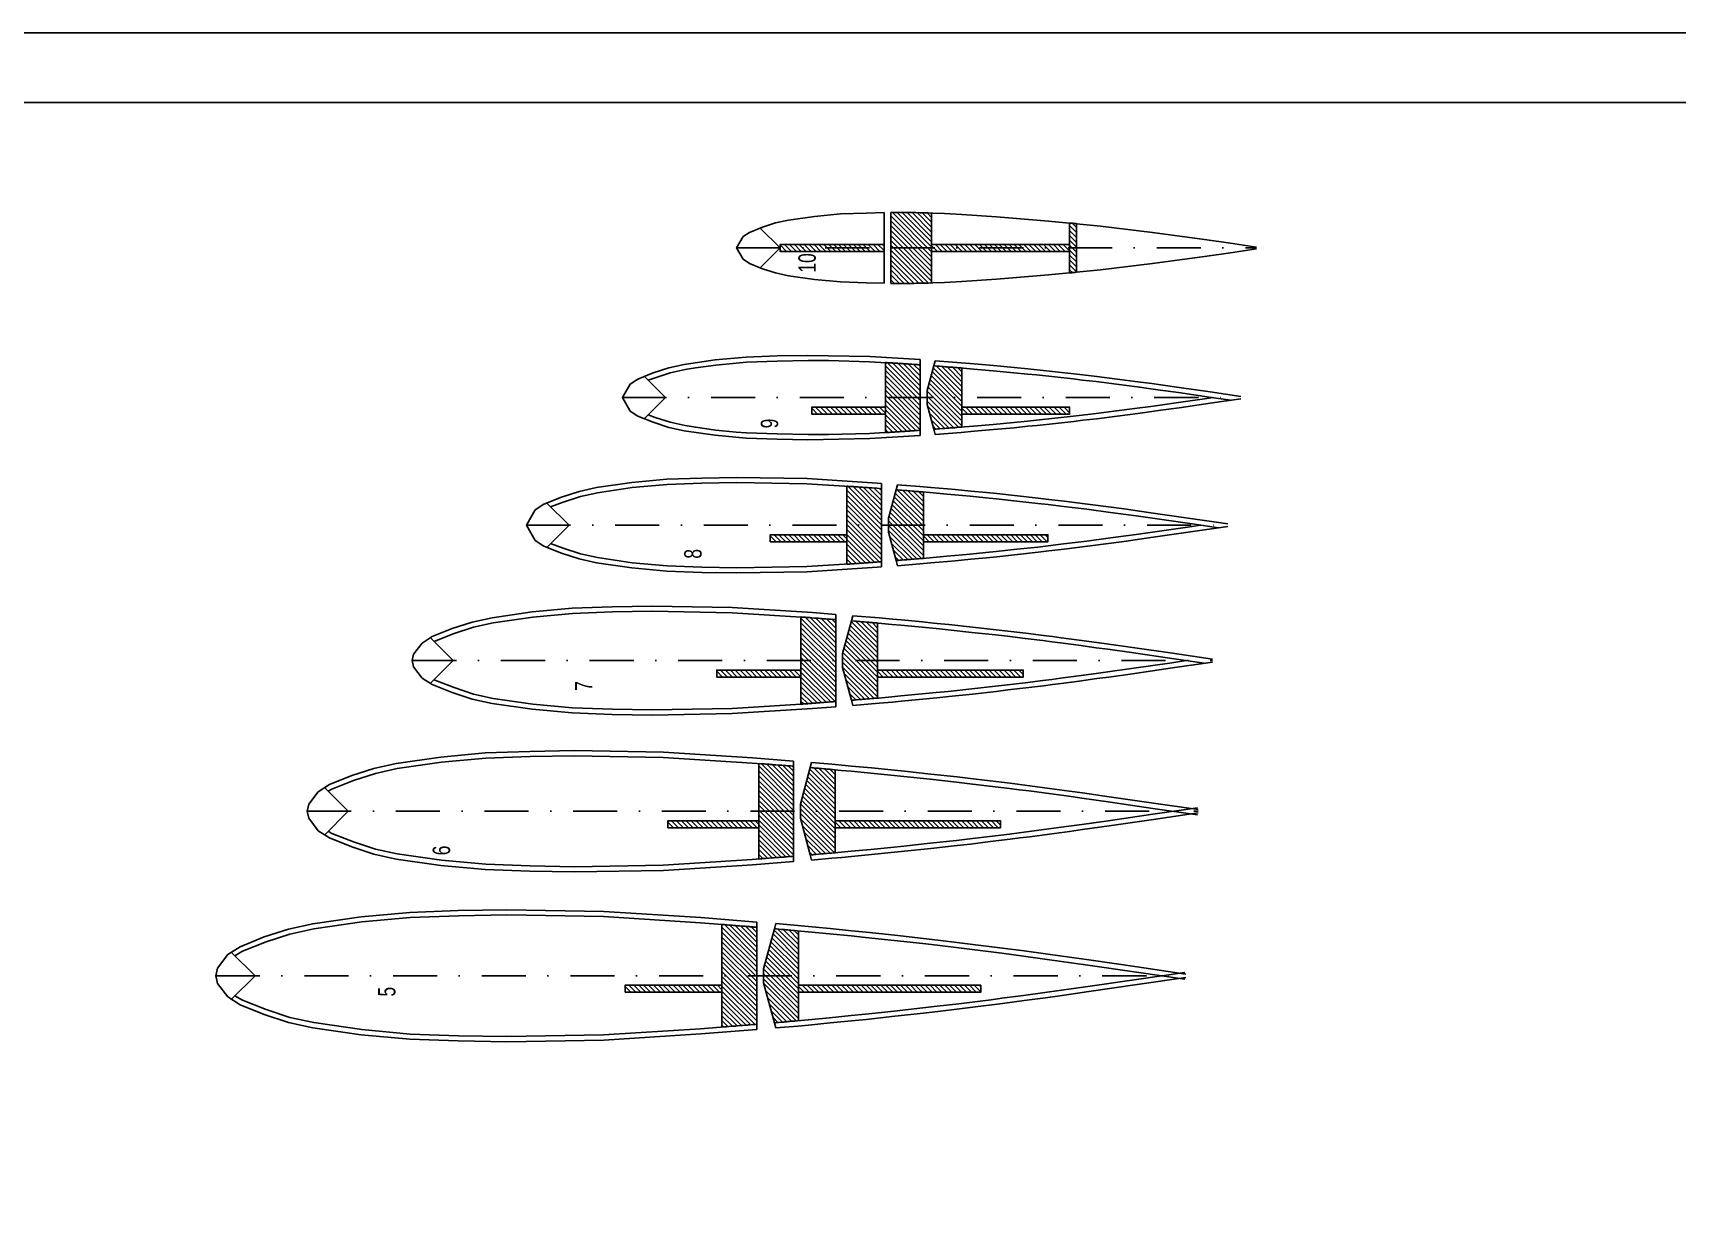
# Model space of a CAD drawing. Header units: millimetres. Extents: x 109 to 38194, y -453 to 956.
# Drawn here: x 578.3 to 1051.3, y 615.2 to 956.3 of the extents above; entities that cross this region are included whole.
import ezdxf

# ---------------------------------------------------------------- set-up
doc = ezdxf.new("R2010")
doc.units = ezdxf.units.MM
doc.linetypes.add('DASHDOT', pattern=[25.4, 12.7, -6.35, 0, -6.35])
for name, color, linetype in [('AXES$SECOND', 7, 'CONTINUOUS'), ('CARTOUCHE-1', 7, 'CONTINUOUS'), ('COTATION-2', 7, 'CONTINUOUS'), ('FORTS$SECOND', 7, 'CONTINUOUS'), ('HACHURAGE', 7, 'CONTINUOUS')]:
    doc.layers.add(name, color=color, linetype=linetype)
doc.styles.get("Standard").update_dxf_attribs({"font": 'txt', "width": 0.75})

msp = doc.modelspace()

# ---------------------------------------------------------------- linework, layer by layer
at = {"layer": 'AXES$SECOND', "color": 116, "linetype": 'DASHDOT'}
for p, q in [((780.77, 894.45), (823.18, 894.45)), ((825.1, 894.45), (930.32, 894.45)), ((747.92, 851.43), (925.85, 851.43)), ((720.32, 814.73), (922.1, 814.73)), ((687.46, 775.79), (917.63, 775.79)), ((657.24, 732.45), (913.52, 732.45)), ((630.95, 685.14), (909.94, 685.14))]:
    msp.add_line(p, q, dxfattribs=at)
at = {"layer": 'CARTOUCHE-1', "color": 250, "linetype": 'CONTINUOUS'}
for points in [[(135.89, 956.31), (1775.89, 956.31), (1775.89, 115.31), (135.89, 115.31)], [(135.89, 956.31), (1775.89, 956.31), (1775.89, 115.31), (135.89, 115.31)], [(155.89, 936.31), (1755.89, 936.31), (1755.89, 135.31), (155.89, 135.31)]]:
    msp.add_lwpolyline(points, close=True, dxfattribs=at)
at = {"layer": 'COTATION-2', "color": 116, "linetype": 'CONTINUOUS'}
for p, q in [((836.87, 895.11), (838.53, 893.45)), ((837.94, 895.45), (839.94, 893.45)), ((839.36, 895.45), (841.36, 893.45)), ((840.77, 895.45), (842.77, 893.45)), ((842.19, 895.45), (844.19, 893.45)), ((843.6, 895.45), (845.6, 893.45)), ((845.01, 895.45), (847.01, 893.45)), ((846.43, 895.45), (848.43, 893.45)), ((847.84, 895.45), (849.84, 893.45)), ((849.26, 895.45), (851.26, 893.45)), ((850.67, 895.45), (852.67, 893.45)), ((852.09, 895.45), (854.09, 893.45)), ((853.5, 895.45), (855.5, 893.45)), ((854.91, 895.45), (856.91, 893.45)), ((856.33, 895.45), (858.33, 893.45)), ((857.74, 895.45), (859.74, 893.45)), ((859.16, 895.45), (861.16, 893.45)), ((860.57, 895.45), (862.57, 893.45)), ((861.99, 895.45), (863.99, 893.45)), ((863.4, 895.45), (865.4, 893.45)), ((864.81, 895.45), (866.81, 893.45)), ((866.23, 895.45), (868.23, 893.45)), ((867.64, 895.45), (869.64, 893.45)), ((869.06, 895.45), (871.06, 893.45)), ((870.47, 895.45), (872.47, 893.45)), ((871.88, 895.45), (873.88, 893.45)), ((873.3, 895.45), (875.3, 893.45)), ((874.71, 895.45), (876.54, 893.63)), ((876.13, 895.45), (876.54, 895.04)), ((836.87, 893.7), (837.12, 893.45)), ((824.12, 861.47), (833.58, 852.01)), ((825.63, 861.38), (833.58, 853.42)), ((827.14, 861.28), (833.58, 854.84)), ((828.65, 861.18), (833.58, 856.25)), ((830.17, 861.08), (833.58, 857.66)), ((831.69, 860.97), (833.58, 859.08)), ((833.21, 860.87), (833.58, 860.49)), ((823.58, 860.59), (833.58, 850.59)), ((823.58, 859.18), (833.58, 849.18)), ((823.58, 857.76), (833.58, 847.76)), ((823.58, 856.35), (833.58, 846.35)), ((836.45, 856.65), (845.58, 847.51)), ((836.74, 857.77), (845.58, 848.93)), ((837.04, 858.88), (845.58, 850.34)), ((837.34, 860), (845.58, 851.76)), ((838.26, 860.49), (845.58, 853.17)), ((839.8, 860.37), (845.58, 854.59)), ((841.33, 860.25), (845.58, 856)), ((842.86, 860.13), (845.58, 857.41)), ((844.4, 860.01), (845.58, 858.83)), ((823.58, 854.94), (833.58, 844.94)), ((823.58, 853.52), (833.58, 843.52)), ((823.58, 852.11), (833.58, 842.11)), ((835.58, 853.27), (845.58, 843.27)), ((835.58, 851.86), (844.57, 842.87)), ((835.85, 854.42), (845.58, 844.69)), ((836.15, 855.54), (845.58, 846.1)), ((802.42, 848.34), (804.08, 846.68)), ((802.42, 846.93), (802.67, 846.68)), ((803.5, 848.68), (805.5, 846.68)), ((804.91, 848.68), (806.91, 846.68)), ((806.33, 848.68), (808.33, 846.68)), ((807.74, 848.68), (809.74, 846.68)), ((809.15, 848.68), (811.15, 846.68)), ((810.57, 848.68), (812.57, 846.68)), ((811.98, 848.68), (813.98, 846.68)), ((813.4, 848.68), (815.4, 846.68)), ((814.81, 848.68), (816.81, 846.68)), ((816.23, 848.68), (818.23, 846.68)), ((817.64, 848.68), (819.64, 846.68)), ((819.05, 848.68), (821.05, 846.68)), ((820.47, 848.68), (822.47, 846.68)), ((821.88, 848.68), (823.58, 846.98)), ((823.3, 848.68), (823.58, 848.39)), ((823.58, 850.69), (832.34, 841.93)), ((823.58, 849.28), (831.02, 841.84)), ((823.58, 847.87), (829.7, 841.75)), ((835.58, 850.44), (843.27, 842.76)), ((835.73, 848.88), (841.95, 842.66)), ((836.25, 846.95), (840.64, 842.55)), ((845.58, 848.34), (847.24, 846.68)), ((845.58, 846.93), (845.83, 846.68)), ((846.66, 848.68), (848.66, 846.68)), ((848.07, 848.68), (850.07, 846.68)), ((849.49, 848.68), (851.49, 846.68)), ((850.9, 848.68), (852.9, 846.68)), ((852.31, 848.68), (854.31, 846.68)), ((853.73, 848.68), (855.73, 846.68)), ((855.14, 848.68), (857.14, 846.68)), ((856.56, 848.68), (858.56, 846.68)), ((857.97, 848.68), (859.97, 846.68)), ((859.38, 848.68), (861.38, 846.68)), ((860.8, 848.68), (862.8, 846.68)), ((862.21, 848.68), (864.21, 846.68)), ((863.63, 848.68), (865.63, 846.68)), ((865.04, 848.68), (867.04, 846.68)), ((866.46, 848.68), (868.46, 846.68)), ((867.87, 848.68), (869.87, 846.68)), ((869.28, 848.68), (871.28, 846.68)), ((870.7, 848.68), (872.7, 846.68)), ((872.11, 848.68), (874.11, 846.68)), ((873.53, 848.68), (875.53, 846.68)), ((874.94, 848.68), (876.54, 847.08)), ((876.36, 848.68), (876.54, 848.49)), ((823.58, 846.45), (828.38, 841.66)), ((823.58, 845.04), (827.05, 841.57)), ((823.58, 843.62), (825.72, 841.49)), ((823.58, 842.21), (824.38, 841.41)), ((836.76, 845.02), (839.33, 842.45)), ((837.28, 843.09), (838.02, 842.35)), ((790.46, 811.64), (792.12, 809.98)), ((790.46, 810.22), (790.71, 809.98)), ((791.54, 811.98), (793.54, 809.98)), ((792.95, 811.98), (794.95, 809.98)), ((794.36, 811.98), (796.36, 809.98)), ((795.78, 811.98), (797.78, 809.98)), ((797.19, 811.98), (799.19, 809.98)), ((798.61, 811.98), (800.61, 809.98)), ((800.02, 811.98), (802.02, 809.98)), ((801.44, 811.98), (803.44, 809.98)), ((802.85, 811.98), (804.85, 809.98)), ((804.26, 811.98), (806.26, 809.98)), ((805.68, 811.98), (807.68, 809.98)), ((807.09, 811.98), (809.09, 809.98)), ((808.51, 811.98), (810.51, 809.98)), ((809.92, 811.98), (811.92, 809.98)), ((811.33, 811.98), (812.49, 810.83)), ((834.49, 811.64), (836.15, 809.98)), ((834.49, 810.22), (834.73, 809.98)), ((835.56, 811.98), (837.56, 809.98)), ((836.97, 811.98), (838.97, 809.98)), ((838.39, 811.98), (840.39, 809.98)), ((839.8, 811.98), (841.8, 809.98)), ((841.22, 811.98), (843.22, 809.98)), ((842.63, 811.98), (844.63, 809.98)), ((844.05, 811.98), (846.05, 809.98)), ((845.46, 811.98), (847.46, 809.98)), ((846.87, 811.98), (848.87, 809.98)), ((848.29, 811.98), (850.29, 809.98)), ((849.7, 811.98), (851.7, 809.98)), ((851.12, 811.98), (853.12, 809.98)), ((852.53, 811.98), (854.53, 809.98)), ((853.94, 811.98), (855.94, 809.98)), ((855.36, 811.98), (857.36, 809.98)), ((856.77, 811.98), (858.77, 809.98)), ((858.19, 811.98), (860.19, 809.98)), ((859.6, 811.98), (861.6, 809.98)), ((861.02, 811.98), (863.02, 809.98)), ((862.43, 811.98), (864.43, 809.98)), ((863.84, 811.98), (865.84, 809.98)), ((865.26, 811.98), (867.26, 809.98)), ((866.67, 811.98), (868.67, 809.98)), ((868.09, 811.98), (870.09, 809.98)), ((869.5, 811.98), (870.29, 811.18)), ((799.27, 788.03), (809.27, 778.03)), ((799.27, 786.62), (809.27, 776.62)), ((799.27, 785.2), (809.27, 775.2)), ((800.48, 788.24), (809.27, 779.44)), ((802.01, 788.12), (809.27, 780.86)), ((803.54, 788.01), (809.27, 782.27)), ((805.07, 787.89), (809.27, 783.69)), ((806.6, 787.77), (809.27, 785.1)), ((808.14, 787.65), (809.27, 786.52)), ((799.27, 783.79), (809.27, 773.79)), ((799.27, 782.37), (809.27, 772.37)), ((799.27, 780.96), (809.27, 770.96)), ((799.27, 779.55), (809.27, 769.55)), ((799.27, 778.13), (809.27, 768.13)), ((799.27, 776.72), (809.27, 766.72)), ((775.07, 772.7), (776.73, 771.04)), ((775.07, 771.28), (775.32, 771.04)), ((776.14, 773.04), (778.14, 771.04)), ((777.56, 773.04), (779.56, 771.04)), ((778.97, 773.04), (780.97, 771.04)), ((780.39, 773.04), (782.39, 771.04)), ((781.8, 773.04), (783.8, 771.04)), ((783.21, 773.04), (785.21, 771.04)), ((784.63, 773.04), (786.63, 771.04)), ((786.04, 773.04), (788.04, 771.04)), ((787.46, 773.04), (789.46, 771.04)), ((788.87, 773.04), (790.87, 771.04)), ((790.29, 773.04), (792.29, 771.04)), ((791.7, 773.04), (793.7, 771.04)), ((793.11, 773.04), (795.11, 771.04)), ((794.53, 773.04), (796.53, 771.04)), ((795.94, 773.04), (797.94, 771.04)), ((797.36, 773.04), (799.27, 771.12)), ((798.77, 773.04), (799.27, 772.54)), ((799.27, 775.3), (809.27, 765.3)), ((799.27, 773.89), (809.16, 764)), ((799.27, 772.47), (807.85, 763.9)), ((799.27, 771.06), (806.54, 763.8)), ((821.27, 772.7), (822.93, 771.04)), ((821.27, 771.28), (821.52, 771.04)), ((822.35, 773.04), (824.35, 771.04)), ((823.76, 773.04), (825.76, 771.04)), ((825.18, 773.04), (827.18, 771.04)), ((826.59, 773.04), (828.59, 771.04)), ((828.01, 773.04), (830.01, 771.04)), ((829.42, 773.04), (831.42, 771.04)), ((830.83, 773.04), (832.83, 771.04)), ((832.25, 773.04), (834.25, 771.04)), ((833.66, 773.04), (835.66, 771.04)), ((835.08, 773.04), (837.08, 771.04)), ((836.49, 773.04), (838.49, 771.04)), ((837.91, 773.04), (839.91, 771.04)), ((839.32, 773.04), (841.32, 771.04)), ((840.73, 773.04), (842.73, 771.04)), ((842.15, 773.04), (844.15, 771.04)), ((843.56, 773.04), (845.56, 771.04)), ((844.98, 773.04), (846.98, 771.04)), ((846.39, 773.04), (848.39, 771.04)), ((847.8, 773.04), (849.8, 771.04)), ((849.22, 773.04), (851.22, 771.04)), ((850.63, 773.04), (852.63, 771.04)), ((852.05, 773.04), (854.05, 771.04)), ((853.46, 773.04), (855.46, 771.04)), ((854.88, 773.04), (856.88, 771.04)), ((856.29, 773.04), (858.29, 771.04)), ((857.7, 773.04), (859.7, 771.04)), ((859.12, 773.04), (861.12, 771.04)), ((860.53, 773.04), (862.53, 771.04)), ((861.95, 773.04), (863.2, 771.78)), ((799.27, 769.65), (805.22, 763.7)), ((799.27, 768.23), (803.91, 763.6)), ((799.27, 766.82), (802.59, 763.5)), ((799.27, 765.4), (801.28, 763.4)), ((799.27, 763.99), (799.96, 763.3)), ((787.12, 745.48), (797.12, 735.48)), ((787.12, 744.06), (797.12, 734.06)), ((787.12, 742.65), (797.12, 732.65)), ((787.89, 746.12), (797.12, 736.89)), ((789.42, 746), (797.12, 738.3)), ((790.96, 745.88), (797.12, 739.72)), ((792.49, 745.76), (797.12, 741.13)), ((794.02, 745.64), (797.12, 742.55)), ((795.56, 745.52), (797.12, 743.96)), ((797.1, 745.4), (797.12, 745.38)), ((787.12, 741.23), (797.12, 731.23)), ((787.12, 739.82), (797.12, 729.82)), ((787.12, 738.4), (797.12, 728.4)), ((787.12, 736.99), (797.12, 726.99)), ((787.12, 735.58), (797.12, 725.58)), ((787.12, 734.16), (797.12, 724.16)), ((760.99, 729.36), (762.65, 727.7)), ((762.06, 729.7), (764.06, 727.7)), ((763.47, 729.7), (765.47, 727.7)), ((764.89, 729.7), (766.89, 727.7)), ((766.3, 729.7), (768.3, 727.7)), ((767.72, 729.7), (769.72, 727.7)), ((769.13, 729.7), (771.13, 727.7)), ((770.55, 729.7), (772.55, 727.7)), ((771.96, 729.7), (773.96, 727.7)), ((773.37, 729.7), (775.37, 727.7)), ((774.79, 729.7), (776.79, 727.7)), ((776.2, 729.7), (778.2, 727.7)), ((777.62, 729.7), (779.62, 727.7)), ((779.03, 729.7), (781.03, 727.7)), ((780.44, 729.7), (782.44, 727.7)), ((781.86, 729.7), (783.86, 727.7)), ((783.27, 729.7), (785.27, 727.7)), ((784.69, 729.7), (786.69, 727.7)), ((786.1, 729.7), (787.12, 728.68)), ((787.12, 732.75), (797.12, 722.75)), ((787.12, 731.33), (797.12, 721.33)), ((787.12, 729.92), (797.12, 719.92)), ((787.12, 728.51), (796.2, 719.43)), ((809.12, 729.36), (810.78, 727.7)), ((810.19, 729.7), (812.19, 727.7)), ((811.61, 729.7), (813.61, 727.7)), ((813.02, 729.7), (815.02, 727.7)), ((814.44, 729.7), (816.44, 727.7)), ((815.85, 729.7), (817.85, 727.7)), ((817.27, 729.7), (819.27, 727.7)), ((818.68, 729.7), (820.68, 727.7)), ((820.09, 729.7), (822.09, 727.7)), ((821.51, 729.7), (823.51, 727.7)), ((822.92, 729.7), (824.92, 727.7)), ((824.34, 729.7), (826.34, 727.7)), ((825.75, 729.7), (827.75, 727.7)), ((827.17, 729.7), (829.17, 727.7)), ((828.58, 729.7), (830.58, 727.7)), ((829.99, 729.7), (831.99, 727.7)), ((831.41, 729.7), (833.41, 727.7)), ((832.82, 729.7), (834.82, 727.7)), ((834.24, 729.7), (836.24, 727.7)), ((835.65, 729.7), (837.65, 727.7)), ((837.06, 729.7), (839.06, 727.7)), ((838.48, 729.7), (840.48, 727.7)), ((839.89, 729.7), (841.89, 727.7)), ((841.31, 729.7), (843.31, 727.7)), ((842.72, 729.7), (844.72, 727.7)), ((844.14, 729.7), (846.14, 727.7)), ((845.55, 729.7), (847.55, 727.7)), ((846.96, 729.7), (848.96, 727.7)), ((848.38, 729.7), (850.38, 727.7)), ((849.79, 729.7), (851.79, 727.7)), ((851.21, 729.7), (853.21, 727.7)), ((852.62, 729.7), (854.62, 727.7)), ((854.04, 729.7), (856.04, 727.7)), ((855.45, 729.7), (856.67, 728.48)), ((760.99, 727.95), (761.23, 727.7)), ((787.12, 727.09), (794.89, 719.33)), ((787.12, 725.68), (793.57, 719.22)), ((787.12, 724.26), (792.26, 719.12)), ((809.12, 727.95), (809.37, 727.7)), ((787.12, 722.85), (790.95, 719.02)), ((787.12, 721.43), (789.64, 718.92)), ((787.12, 720.02), (788.33, 718.82)), ((790.94, 696.04), (798.55, 688.43)), ((791.24, 697.16), (798.55, 689.85)), ((791.54, 698.28), (798.55, 691.26)), ((792.65, 698.58), (798.55, 692.67)), ((794.2, 698.44), (798.55, 694.09)), ((795.75, 698.31), (798.55, 695.5)), ((797.3, 698.17), (798.55, 696.92)), ((789.74, 691.58), (798.55, 682.78)), ((790.04, 692.7), (798.55, 684.19)), ((790.34, 693.81), (798.55, 685.6)), ((790.64, 694.93), (798.55, 687.02)), ((788.55, 687.12), (798.55, 677.12)), ((788.85, 688.24), (798.55, 678.53)), ((789.15, 689.35), (798.55, 679.95)), ((789.44, 690.47), (798.55, 681.36)), ((748.7, 682.05), (750.36, 680.39)), ((749.78, 682.39), (751.78, 680.39)), ((751.19, 682.39), (753.19, 680.39)), ((752.61, 682.39), (754.61, 680.39)), ((754.02, 682.39), (756.02, 680.39)), ((755.43, 682.39), (757.43, 680.39)), ((756.85, 682.39), (758.85, 680.39)), ((758.26, 682.39), (760.26, 680.39)), ((759.68, 682.39), (761.68, 680.39)), ((761.09, 682.39), (763.09, 680.39)), ((762.51, 682.39), (764.51, 680.39)), ((763.92, 682.39), (765.92, 680.39)), ((765.33, 682.39), (767.33, 680.39)), ((766.75, 682.39), (768.75, 680.39)), ((768.16, 682.39), (770.16, 680.39)), ((769.58, 682.39), (771.58, 680.39)), ((770.99, 682.39), (772.99, 680.39)), ((772.41, 682.39), (774.41, 680.39)), ((773.82, 682.39), (775.82, 680.39)), ((775.23, 682.39), (776.55, 681.07)), ((788.55, 685.7), (798.55, 675.7)), ((788.55, 684.29), (798.55, 674.29)), ((788.65, 682.78), (798.55, 672.88)), ((798.55, 682.05), (800.21, 680.39)), ((799.63, 682.39), (801.63, 680.39)), ((801.04, 682.39), (803.04, 680.39)), ((802.45, 682.39), (804.45, 680.39)), ((803.87, 682.39), (805.87, 680.39)), ((805.28, 682.39), (807.28, 680.39)), ((806.7, 682.39), (808.7, 680.39)), ((808.11, 682.39), (810.11, 680.39)), ((809.53, 682.39), (811.53, 680.39)), ((810.94, 682.39), (812.94, 680.39)), ((812.35, 682.39), (814.35, 680.39)), ((813.77, 682.39), (815.77, 680.39)), ((815.18, 682.39), (817.18, 680.39)), ((816.6, 682.39), (818.6, 680.39)), ((818.01, 682.39), (820.01, 680.39)), ((819.42, 682.39), (821.42, 680.39)), ((820.84, 682.39), (822.84, 680.39)), ((822.25, 682.39), (824.25, 680.39)), ((823.67, 682.39), (825.67, 680.39)), ((825.08, 682.39), (827.08, 680.39)), ((826.5, 682.39), (828.5, 680.39)), ((827.91, 682.39), (829.91, 680.39)), ((829.32, 682.39), (831.32, 680.39)), ((830.74, 682.39), (832.74, 680.39)), ((832.15, 682.39), (834.15, 680.39)), ((833.57, 682.39), (835.57, 680.39)), ((834.98, 682.39), (836.98, 680.39)), ((836.4, 682.39), (838.4, 680.39)), ((837.81, 682.39), (839.81, 680.39)), ((839.22, 682.39), (841.22, 680.39)), ((840.64, 682.39), (842.64, 680.39)), ((842.05, 682.39), (844.05, 680.39)), ((843.47, 682.39), (845.47, 680.39)), ((844.88, 682.39), (846.88, 680.39)), ((846.29, 682.39), (848.29, 680.39)), ((847.71, 682.39), (849.71, 680.39)), ((849.12, 682.39), (851, 680.51)), ((850.54, 682.39), (851, 681.92)), ((748.7, 680.63), (748.95, 680.39)), ((789.16, 680.85), (797.86, 672.15)), ((789.68, 678.92), (796.56, 672.04)), ((790.2, 676.99), (795.26, 671.92)), ((798.55, 680.63), (798.8, 680.39)), ((790.72, 675.05), (793.96, 671.81)), ((791.24, 673.12), (792.66, 671.7))]:
    msp.add_line(p, q, dxfattribs=at)
for points in [[(823.18, 884.3), (818.16, 884.4), (810.68, 884.67), (803.2, 885.35), (795.73, 886.44), (791.99, 887.26), (788.25, 888.48), (784.51, 889.97), (782.64, 891.19), (780.77, 894.45), (782.64, 897.71), (784.51, 898.94), (788.25, 900.43), (791.99, 901.65), (795.73, 902.47), (803.2, 903.55), (810.68, 904.23), (818.16, 904.51), (823.18, 904.61)], [(825.1, 904.64), (825.64, 904.64), (830.62, 904.64), (840.59, 904.37), (845.58, 904.11), (855.55, 903.42), (870.5, 902.2), (885.46, 900.7), (900.41, 898.94), (915.37, 896.9), (922.84, 895.81), (930.32, 894.73)], [(823.18, 895.45), (793.29, 895.45), (793.29, 893.45), (823.18, 893.45)], [(930.32, 894.18), (922.84, 893.1), (915.37, 892.01), (900.41, 889.97), (885.46, 888.21), (870.5, 886.71), (855.55, 885.49), (845.58, 884.8), (840.59, 884.54), (830.62, 884.27), (825.64, 884.27), (825.1, 884.27)], [(833.58, 840.52), (819.09, 839.63), (801.3, 839.31), (792.4, 839.47), (783.5, 839.79), (774.61, 840.6), (765.71, 841.9), (761.26, 842.86), (756.81, 844.32), (752.37, 846.1), (750.14, 847.55), (747.92, 851.43), (750.14, 855.31), (752.37, 856.76), (756.81, 858.54), (761.26, 860), (765.71, 860.97), (774.61, 862.26), (783.5, 863.07), (792.4, 863.39), (801.3, 863.55), (819.09, 863.23), (833.58, 862.34)], [(755.36, 856.43), (757.32, 857.13), (761.66, 858.55), (766.01, 859.5), (768.91, 859.98), (774.78, 860.77), (780.65, 861.36), (783.6, 861.57), (792.44, 861.89), (801.31, 862.05), (807.22, 862.05), (819.03, 861.73), (833.58, 860.84)], [(833.58, 860.84), (833, 860.88), (832.71, 860.9), (832.27, 860.93), (831.83, 860.96), (831.61, 860.98), (831.17, 861.01), (830.95, 861.03), (830.62, 861.05), (830.18, 861.08), (829.96, 861.1), (829.63, 861.12), (829.14, 861.15), (828.7, 861.18), (828.48, 861.2), (828.15, 861.22), (827.66, 861.25), (827.16, 861.28), (826.92, 861.3), (826.48, 861.32), (826.26, 861.34), (825.93, 861.36), (825.6, 861.38), (825.44, 861.39), (825.11, 861.41), (824.94, 861.42), (824.69, 861.43), (824.37, 861.45), (824.2, 861.46), (823.95, 861.48), (823.58, 861.5)], [(823.58, 861.5), (823.58, 841.36)], [(833.58, 842.02), (833.58, 860.84)], [(837.89, 862.02), (845.35, 861.44), (849.08, 861.13), (854.68, 860.64), (860.61, 860.09), (864.57, 859.7), (867.2, 859.43), (872.47, 858.86), (877.75, 858.28), (880.39, 857.97), (884.34, 857.5), (890.27, 856.76), (896.2, 855.99), (900.16, 855.45), (902.79, 855.09), (908.06, 854.34), (916.96, 853.05), (925.85, 851.75)], [(837.49, 860.55), (835.58, 853.43), (835.58, 849.43), (837.49, 842.31)], [(845.58, 859.91), (845.28, 859.94), (844.88, 859.97), (844.68, 859.99), (844.08, 860.03), (843.68, 860.07), (843.15, 860.11), (842.89, 860.13), (842.29, 860.18), (841.89, 860.21), (841.35, 860.25), (841.09, 860.27), (840.69, 860.3), (840.15, 860.34), (839.89, 860.36), (839.09, 860.43), (838.56, 860.47), (837.84, 860.52), (837.49, 860.55)], [(837.49, 860.55), (845.07, 859.96), (848.86, 859.64), (854.54, 859.15), (860.47, 858.59), (864.42, 858.2), (867.05, 857.93), (872.31, 857.37), (877.58, 856.79), (880.21, 856.48), (884.16, 856.01), (890.08, 855.28), (896, 854.5), (899.95, 853.97), (902.59, 853.6), (907.85, 852.85), (916.74, 851.56), (922.86, 850.67)], [(845.58, 842.95), (845.58, 859.91)], [(917.65, 851.43), (916.74, 851.3), (907.85, 850.01), (902.59, 849.26), (899.95, 848.89), (896, 848.36), (890.08, 847.58), (884.16, 846.85), (880.21, 846.38), (877.58, 846.07), (872.31, 845.49), (867.05, 844.93), (864.42, 844.66), (860.47, 844.27), (854.54, 843.71), (848.86, 843.22), (845.07, 842.9), (837.49, 842.31)], [(925.85, 851.11), (916.96, 849.81), (908.06, 848.52), (902.79, 847.77), (900.16, 847.41), (896.2, 846.87), (890.27, 846.1), (884.34, 845.36), (880.39, 844.89), (877.75, 844.58), (872.47, 844), (867.2, 843.43), (864.57, 843.16), (860.61, 842.77), (854.68, 842.22), (849.08, 841.73), (845.35, 841.42), (837.89, 840.84)], [(833.58, 842.02), (819.03, 841.13), (807.22, 840.81), (801.31, 840.81), (792.44, 840.97), (783.6, 841.29), (780.65, 841.5), (774.78, 842.09), (768.91, 842.88), (766.01, 843.37), (761.66, 844.31), (757.32, 845.73), (755.36, 846.43)], [(823.58, 841.36), (823.95, 841.38), (824.2, 841.4), (824.53, 841.42), (824.69, 841.43), (824.94, 841.44), (825.27, 841.46), (825.44, 841.47), (825.6, 841.48), (825.82, 841.49), (825.93, 841.5), (826.26, 841.52), (826.7, 841.55), (826.92, 841.56), (827.16, 841.58), (827.49, 841.6), (827.66, 841.61), (828.15, 841.64), (828.48, 841.67), (828.92, 841.69), (829.14, 841.71), (829.63, 841.74), (829.96, 841.77), (830.4, 841.8), (830.62, 841.81), (830.95, 841.83), (831.39, 841.86), (831.61, 841.88), (831.83, 841.9), (832.12, 841.92), (832.27, 841.93), (832.71, 841.96), (833, 841.98), (833.39, 842.01), (833.58, 842.02)], [(837.49, 842.31), (838.2, 842.37), (838.56, 842.39), (839.09, 842.43), (839.89, 842.5), (840.69, 842.56), (841.09, 842.59), (841.89, 842.65), (842.29, 842.68), (842.89, 842.73), (843.42, 842.77), (843.68, 842.79), (844.08, 842.83), (844.68, 842.87), (845.28, 842.92), (845.58, 842.95)], [(822.48, 802.73), (821.21, 802.63), (801.03, 801.35), (780.85, 800.98), (770.76, 801.16), (760.67, 801.53), (750.59, 802.45), (740.5, 803.92), (735.45, 805.02), (730.41, 806.66), (725.36, 808.68), (722.84, 810.33), (720.32, 814.73), (722.84, 819.13), (725.36, 820.78), (730.41, 822.79), (735.45, 824.44), (740.5, 825.54), (750.59, 827.01), (760.67, 827.92), (770.76, 828.29), (780.85, 828.48), (801.03, 828.11), (821.21, 826.83), (822.48, 826.73)], [(727.27, 820.02), (730.92, 821.38), (735.85, 822.99), (740.79, 824.07), (750.76, 825.52), (760.77, 826.43), (770.8, 826.79), (780.86, 826.98), (800.97, 826.61), (821.1, 825.33), (822.49, 825.22)], [(826.68, 824.9), (833.16, 824.38), (836.39, 824.11), (841.25, 823.68), (843.49, 823.48), (847.97, 823.05), (852.45, 822.61), (855.44, 822.3), (861.4, 821.67), (867.38, 821), (870.36, 820.66), (874.84, 820.12), (881.55, 819.29), (888.28, 818.41), (892.76, 817.8), (895.74, 817.39), (901.71, 816.54), (911.79, 815.08), (919.41, 813.97)], [(827.07, 826.37), (833.44, 825.86), (836.62, 825.59), (841.39, 825.18), (843.63, 824.97), (848.12, 824.55), (852.6, 824.1), (855.59, 823.8), (861.56, 823.16), (867.55, 822.49), (870.54, 822.15), (875.02, 821.61), (881.74, 820.78), (888.47, 819.9), (892.96, 819.29), (895.95, 818.87), (901.92, 818.03), (912.01, 816.56), (922.1, 815.09)], [(914.19, 814.73), (911.79, 814.38), (901.71, 812.91), (895.74, 812.07), (892.76, 811.65), (888.28, 811.05), (881.55, 810.17), (874.84, 809.33), (870.36, 808.8), (867.38, 808.45), (861.4, 807.79), (855.44, 807.15), (852.45, 806.85), (847.97, 806.4), (843.49, 805.98), (841.25, 805.77), (836.39, 805.35), (833.16, 805.08), (826.68, 804.56)], [(922.1, 814.36), (912.01, 812.9), (901.92, 811.43), (895.95, 810.58), (892.96, 810.17), (888.47, 809.56), (881.74, 808.68), (875.02, 807.84), (870.54, 807.31), (867.55, 806.96), (861.56, 806.3), (855.59, 805.66), (852.6, 805.35), (848.12, 804.91), (843.63, 804.49), (841.39, 804.28), (836.62, 803.86), (833.44, 803.59), (827.07, 803.08)], [(822.49, 804.23), (821.1, 804.13), (800.97, 802.85), (780.86, 802.48), (770.8, 802.66), (760.77, 803.03), (750.76, 803.94), (740.79, 805.39), (735.85, 806.46), (730.92, 808.07), (727.27, 809.44)], [(809.27, 762.51), (802.55, 761.99), (779.53, 760.53), (756.51, 760.11), (745, 760.32), (733.5, 760.74), (721.99, 761.78), (710.48, 763.45), (704.73, 764.71), (698.97, 766.59), (693.22, 768.89), (690.34, 770.77), (687.86, 773.97), (687.46, 775.79), (687.86, 777.61), (690.34, 780.81), (693.22, 782.69), (698.97, 784.99), (704.73, 786.87), (710.48, 788.12), (721.99, 789.79), (733.5, 790.84), (745, 791.26), (756.51, 791.47), (779.53, 791.05), (802.55, 789.59), (809.27, 789.07)], [(693.76, 781.28), (693.95, 781.38), (699.48, 783.58), (705.12, 785.42), (710.77, 786.65), (722.16, 788.31), (733.59, 789.34), (745.04, 789.76), (756.52, 789.97), (779.47, 789.55), (802.44, 788.09), (809.27, 787.57)], [(802.39, 788.09), (802.27, 788.1), (802.12, 788.11), (802.04, 788.12), (801.81, 788.14), (801.5, 788.16), (801.35, 788.17), (801.12, 788.19), (800.81, 788.21), (800.66, 788.22), (800.5, 788.23), (800.3, 788.25), (800.2, 788.26), (799.89, 788.28), (799.48, 788.31), (799.27, 788.33)], [(799.27, 788.33), (799.27, 763.25), (799.27, 763.25)], [(809.27, 787.57), (808.37, 787.64), (807.92, 787.67), (807.25, 787.72), (806.24, 787.8), (805.73, 787.84), (805.05, 787.89), (804.72, 787.92), (804.21, 787.96), (803.53, 788.01), (803.2, 788.03), (802.44, 788.09)], [(809.27, 764.01), (809.27, 787.57)], [(813.8, 787.2), (818.97, 786.78), (821.55, 786.55), (825.43, 786.21), (827.98, 785.98), (833.1, 785.49), (838.21, 784.99), (841.61, 784.64), (848.42, 783.91), (855.24, 783.15), (858.64, 782.76), (863.75, 782.15), (868.86, 781.52), (871.41, 781.2), (873.96, 780.87), (879.08, 780.2), (884.19, 779.5), (887.59, 779.03), (894.4, 778.07), (905.91, 776.39), (915.3, 775.03)], [(814.19, 788.68), (821.77, 788.04), (825.56, 787.7), (828.12, 787.47), (833.24, 786.99), (838.36, 786.48), (841.77, 786.13), (848.58, 785.4), (855.41, 784.64), (858.82, 784.25), (863.93, 783.64), (869.04, 783.01), (871.6, 782.69), (874.16, 782.36), (879.28, 781.68), (884.39, 780.99), (887.8, 780.52), (894.61, 779.55), (906.12, 777.88), (917.63, 776.21)], [(910.08, 775.79), (905.91, 775.18), (894.4, 773.51), (887.59, 772.54), (884.19, 772.07), (879.08, 771.38), (873.96, 770.71), (871.41, 770.38), (868.86, 770.05), (863.75, 769.43), (858.64, 768.82), (855.24, 768.42), (848.42, 767.66), (841.61, 766.94), (838.21, 766.59), (833.1, 766.08), (827.98, 765.6), (825.43, 765.37), (821.55, 765.02), (818.97, 764.8), (813.8, 764.37)], [(917.63, 775.37), (906.12, 773.7), (894.61, 772.02), (887.8, 771.06), (884.39, 770.59), (879.28, 769.89), (874.16, 769.22), (871.6, 768.89), (869.04, 768.57), (863.93, 767.94), (858.82, 767.33), (855.41, 766.93), (848.58, 766.17), (841.77, 765.45), (838.36, 765.1), (833.24, 764.59), (828.12, 764.11), (825.56, 763.87), (821.77, 763.54), (814.19, 762.9)], [(809.27, 764.01), (802.44, 763.49), (779.47, 762.03), (756.52, 761.61), (745.04, 761.82), (733.59, 762.23), (722.16, 763.27), (710.77, 764.92), (705.12, 766.16), (699.48, 768), (693.95, 770.19), (693.76, 770.29)], [(799.27, 763.25), (799.39, 763.26), (799.55, 763.27), (799.63, 763.28), (799.86, 763.29), (800.17, 763.32), (800.33, 763.33), (800.56, 763.35), (800.88, 763.37), (801.03, 763.38), (801.19, 763.39), (801.4, 763.41), (801.5, 763.42), (801.81, 763.44), (802.23, 763.47), (802.44, 763.49)], [(802.69, 763.51), (803.55, 763.57), (803.99, 763.6), (804.64, 763.65), (805.61, 763.73), (806.59, 763.8), (807.08, 763.84), (807.73, 763.89), (808.05, 763.92), (808.54, 763.95), (809.27, 764.01)], [(797.12, 718), (785.38, 717.09), (759.75, 715.46), (734.12, 714.99), (721.31, 715.22), (708.49, 715.69), (695.68, 716.85), (682.87, 718.72), (676.46, 720.11), (670.05, 722.21), (663.65, 724.77), (660.44, 726.86), (657.68, 730.42), (657.24, 732.45), (657.68, 734.48), (660.44, 738.04), (663.65, 740.13), (670.05, 742.69), (676.46, 744.79), (682.87, 746.18), (695.68, 748.05), (708.49, 749.21), (721.31, 749.68), (734.12, 749.91), (759.75, 749.44), (785.38, 747.81), (797.12, 746.9)], [(663.28, 738.22), (664.38, 738.83), (670.56, 741.28), (676.86, 743.34), (683.16, 744.71), (695.85, 746.56), (708.59, 747.71), (721.35, 748.18), (734.13, 748.41), (759.69, 747.94), (785.27, 746.32), (797.12, 745.4)], [(797.12, 745.4), (796.75, 745.43), (796.26, 745.47), (796.01, 745.49), (795.27, 745.54), (794.94, 745.57), (794.5, 745.61), (794.28, 745.62), (793.79, 745.66), (793.05, 745.72), (792.06, 745.8), (791.57, 745.84), (791.07, 745.87), (790.41, 745.92), (790.08, 745.95), (789.1, 746.03), (788.66, 746.06), (788.07, 746.1), (787.78, 746.13), (787.12, 746.18)], [(787.12, 746.18), (787.12, 718.72)], [(797.12, 719.5), (797.12, 745.4)], [(801.95, 745), (807.89, 744.49), (810.87, 744.22), (813.72, 743.96), (819.41, 743.43), (825.1, 742.86), (828.89, 742.47), (836.47, 741.67), (844.06, 740.82), (847.86, 740.38), (853.55, 739.7), (859.23, 739), (862.07, 738.64), (864.92, 738.28), (870.61, 737.53), (876.3, 736.76), (880.1, 736.23), (887.68, 735.16), (900.49, 733.29), (913.3, 731.43)], [(802.34, 746.47), (808.12, 745.98), (811, 745.72), (813.85, 745.46), (819.55, 744.92), (825.25, 744.35), (829.05, 743.97), (836.63, 743.16), (844.23, 742.31), (848.03, 741.87), (853.73, 741.19), (859.42, 740.49), (862.26, 740.13), (865.11, 739.77), (870.81, 739.01), (876.51, 738.24), (880.3, 737.72), (887.89, 736.64), (900.7, 734.78), (913.52, 732.92)], [(913.3, 733.47), (900.49, 731.61), (887.68, 729.74), (880.1, 728.67), (876.3, 728.14), (870.61, 727.37), (864.92, 726.62), (862.07, 726.26), (859.23, 725.9), (853.55, 725.2), (847.86, 724.52), (844.06, 724.08), (836.47, 723.23), (828.89, 722.43), (825.1, 722.04), (819.41, 721.47), (813.72, 720.94), (810.87, 720.68), (807.89, 720.41), (801.95, 719.9)], [(913.52, 731.99), (900.7, 730.12), (887.89, 728.26), (880.3, 727.18), (876.51, 726.66), (870.81, 725.89), (865.11, 725.13), (862.26, 724.77), (859.42, 724.41), (853.73, 723.71), (848.03, 723.03), (844.23, 722.59), (836.63, 721.74), (829.05, 720.93), (825.25, 720.55), (819.55, 719.98), (813.85, 719.44), (811, 719.18), (808.12, 718.92), (802.34, 718.43)], [(797.12, 719.5), (785.27, 718.58), (759.69, 716.96), (734.13, 716.49), (721.35, 716.72), (708.59, 717.19), (695.85, 718.34), (683.16, 720.19), (676.86, 721.56), (670.56, 723.62), (664.38, 726.07), (663.28, 726.68)], [(787.12, 718.72), (788, 718.79), (788.44, 718.82), (789.1, 718.87), (790.08, 718.95), (791.07, 719.03), (791.57, 719.06), (792.55, 719.14), (793.05, 719.18), (793.79, 719.24), (794.45, 719.29), (794.77, 719.32), (795.27, 719.36), (796.01, 719.42), (796.75, 719.47), (797.12, 719.5)], [(786.55, 669.68), (770.45, 668.41), (742.55, 666.64), (714.65, 666.13), (700.7, 666.38), (686.75, 666.89), (672.8, 668.16), (658.85, 670.19), (651.88, 671.71), (644.9, 673.98), (637.93, 676.77), (634.44, 679.05), (631.44, 682.93), (630.95, 685.14), (631.44, 687.34), (634.44, 691.22), (637.93, 693.5), (644.9, 696.29), (651.88, 698.56), (658.85, 700.09), (672.8, 702.11), (686.75, 703.38), (700.7, 703.89), (714.65, 704.14), (742.55, 703.63), (770.45, 701.86), (786.55, 700.6)], [(636.47, 690.9), (638.66, 692.19), (645.41, 694.87), (652.27, 697.12), (659.15, 698.62), (672.98, 700.62), (686.85, 701.88), (700.74, 702.39), (714.66, 702.64), (742.49, 702.14), (770.34, 700.36), (786.55, 699.09)], [(792.04, 700.13), (798.34, 699.58), (801.45, 699.3), (807.65, 698.71), (813.85, 698.1), (817.99, 697.67), (826.25, 696.79), (834.52, 695.87), (838.65, 695.39), (844.85, 694.65), (851.05, 693.89), (854.14, 693.5), (857.25, 693.1), (863.45, 692.28), (869.65, 691.44), (873.78, 690.87), (882.04, 689.7), (895.99, 687.67), (909.94, 685.64)], [(791.64, 698.66), (788.55, 687.14), (788.55, 683.14), (791.64, 671.61)], [(798.21, 698.09), (797.48, 698.15), (796.99, 698.19), (796.34, 698.25), (796.02, 698.28), (795.53, 698.32), (794.88, 698.38), (794.56, 698.41), (794.24, 698.44), (793.8, 698.48), (793.59, 698.49), (792.94, 698.55), (792.65, 698.58), (792.27, 698.61), (792.07, 698.63), (791.64, 698.66)], [(791.64, 698.66), (798.21, 698.09), (801.31, 697.8), (807.51, 697.22), (813.7, 696.6), (817.83, 696.18), (826.08, 695.3), (834.35, 694.38), (838.48, 693.9), (844.67, 693.16), (850.86, 692.4), (853.95, 692.01), (857.05, 691.61), (863.25, 690.79), (869.45, 689.95), (873.58, 689.38), (881.83, 688.21), (895.78, 686.18), (909.73, 684.16)], [(798.55, 672.22), (798.55, 698.05)], [(909.73, 686.11), (895.78, 684.09), (881.83, 682.06), (873.58, 680.89), (869.45, 680.32), (863.25, 679.48), (857.05, 678.66), (853.95, 678.26), (850.86, 677.87), (844.67, 677.11), (838.48, 676.37), (834.35, 675.89), (826.08, 674.97), (817.83, 674.09), (813.7, 673.67), (807.51, 673.05), (801.31, 672.47), (798.21, 672.18), (791.64, 671.61)], [(909.94, 684.63), (895.99, 682.6), (882.04, 680.57), (873.78, 679.4), (869.65, 678.83), (863.45, 677.99), (857.25, 677.17), (854.14, 676.77), (851.05, 676.38), (844.85, 675.62), (838.65, 674.88), (834.52, 674.4), (826.25, 673.48), (817.99, 672.6), (813.85, 672.18), (807.65, 671.56), (801.45, 670.97), (798.34, 670.69), (792.04, 670.14)], [(786.55, 671.18), (770.34, 669.91), (742.49, 668.14), (714.66, 667.63), (700.74, 667.88), (686.85, 668.39), (672.98, 669.65), (659.15, 671.66), (652.27, 673.15), (645.41, 675.4), (638.66, 678.08), (636.47, 679.37)], [(791.64, 671.61), (792.22, 671.66), (792.51, 671.68), (792.94, 671.72), (793.59, 671.78), (794.24, 671.83), (794.56, 671.86), (795.21, 671.92), (795.53, 671.95), (796.02, 671.99), (796.67, 672.05), (796.99, 672.08), (797.48, 672.12), (798.21, 672.19)]]:
    msp.add_lwpolyline(points, dxfattribs=at)
for points in [[(836.87, 893.45), (876.54, 893.45), (876.54, 895.45), (836.87, 895.45)], [(802.42, 846.68), (823.58, 846.68), (823.58, 848.68), (802.42, 848.68)], [(845.58, 846.68), (876.54, 846.68), (876.54, 848.68), (845.58, 848.68)], [(790.46, 809.98), (812.49, 809.98), (812.49, 811.98), (790.46, 811.98)], [(834.49, 809.98), (870.29, 809.98), (870.29, 811.98), (834.49, 811.98)], [(775.07, 771.04), (799.27, 771.04), (799.27, 773.04), (775.07, 773.04)], [(821.27, 771.04), (863.2, 771.04), (863.2, 773.04), (821.27, 773.04)], [(760.99, 727.7), (787.12, 727.7), (787.12, 729.7), (760.99, 729.7)], [(809.12, 727.7), (856.67, 727.7), (856.67, 729.7), (809.12, 729.7)], [(748.7, 680.39), (776.55, 680.39), (776.55, 682.39), (748.7, 682.39)], [(798.55, 680.39), (851, 680.39), (851, 682.39), (798.55, 682.39)]]:
    msp.add_lwpolyline(points, close=True, dxfattribs=at)
at = {"layer": 'FORTS$SECOND', "color": 116, "linetype": 'CONTINUOUS'}
for p, q in [((793.29, 894.45), (787.56, 900.19)), ((787.55, 888.72), (793.29, 894.45)), ((754.2, 857.59), (760.36, 851.43)), ((760.36, 851.43), (754.2, 845.28)), ((726.13, 821.15), (732.56, 814.73)), ((732.56, 814.73), (726.14, 808.31)), ((692.65, 782.39), (699.26, 775.79)), ((699.26, 775.79), (692.66, 769.19)), ((662.19, 739.31), (669.05, 732.45)), ((669.05, 732.45), (662.19, 725.59)), ((635.4, 691.97), (642.24, 685.14)), ((642.24, 685.14), (635.4, 678.3))]:
    msp.add_line(p, q, dxfattribs=at)
at = {"layer": 'HACHURAGE', "color": 116, "linetype": 'CONTINUOUS'}
for p, q in [((823.18, 904.61), (823.18, 884.3)), ((825.1, 903.71), (836.87, 891.94)), ((825.58, 904.64), (836.87, 893.36)), ((826.99, 904.65), (836.87, 894.77)), ((828.4, 904.65), (836.87, 896.19)), ((829.82, 904.65), (836.87, 897.6)), ((831.25, 904.63), (836.87, 899.01)), ((832.68, 904.61), (836.87, 900.43)), ((834.13, 904.59), (836.87, 901.84)), ((835.58, 904.55), (836.87, 903.26)), ((825.1, 902.3), (836.87, 890.53)), ((825.1, 900.88), (836.87, 889.11)), ((825.1, 899.47), (836.87, 887.7)), ((876.54, 900.9), (878.54, 898.9)), ((876.54, 899.49), (878.54, 897.49)), ((877.31, 901.55), (878.54, 900.32)), ((793.29, 895.31), (795.14, 893.45)), ((793.29, 893.89), (793.73, 893.45)), ((794.55, 895.45), (796.55, 893.45)), ((795.97, 895.45), (797.97, 893.45)), ((797.38, 895.45), (799.38, 893.45)), ((798.8, 895.45), (800.8, 893.45)), ((800.21, 895.45), (802.21, 893.45)), ((801.63, 895.45), (803.63, 893.45)), ((803.04, 895.45), (805.04, 893.45)), ((804.45, 895.45), (806.45, 893.45)), ((805.87, 895.45), (807.87, 893.45)), ((807.28, 895.45), (809.28, 893.45)), ((808.7, 895.45), (810.7, 893.45)), ((810.11, 895.45), (812.11, 893.45)), ((811.53, 895.45), (813.53, 893.45)), ((812.94, 895.45), (814.94, 893.45)), ((814.35, 895.45), (816.35, 893.45)), ((815.77, 895.45), (817.77, 893.45)), ((817.18, 895.45), (819.18, 893.45)), ((818.6, 895.45), (820.6, 893.45)), ((820.01, 895.45), (822.01, 893.45)), ((821.42, 895.45), (823.18, 893.7)), ((822.84, 895.45), (823.18, 895.12)), ((825.1, 898.05), (836.87, 886.29)), ((825.1, 896.64), (836.87, 884.87)), ((825.1, 895.22), (835.96, 884.37)), ((876.54, 898.07), (878.54, 896.07)), ((876.54, 896.66), (878.54, 894.66)), ((876.54, 895.25), (878.54, 893.25)), ((825.1, 893.81), (834.58, 884.33)), ((825.1, 892.4), (833.19, 884.3)), ((825.1, 890.98), (831.8, 884.28)), ((825.1, 889.57), (830.4, 884.27)), ((876.54, 893.83), (878.54, 891.83)), ((876.54, 892.42), (878.54, 890.42)), ((876.54, 891), (878.54, 889)), ((876.54, 889.59), (878.54, 887.59)), ((825.1, 888.15), (829, 884.26)), ((825.1, 886.74), (827.59, 884.26)), ((825.1, 885.32), (826.17, 884.26)), ((876.54, 888.17), (877.35, 887.36)), ((833.58, 862.34), (833.58, 840.52)), ((837.49, 860.55), (837.89, 862.02)), ((837.49, 842.31), (837.89, 840.84)), ((812.49, 824.78), (822.49, 814.78)), ((812.49, 823.36), (822.49, 813.36)), ((812.75, 825.93), (822.49, 816.19)), ((814.26, 825.83), (822.49, 817.61)), ((815.79, 825.72), (822.49, 819.02)), ((817.31, 825.61), (822.49, 820.44)), ((818.84, 825.5), (822.49, 821.85)), ((820.36, 825.38), (822.49, 823.26)), ((821.89, 825.27), (822.49, 824.68)), ((822.49, 826.73), (822.49, 802.73)), ((826.42, 823.97), (834.49, 815.9)), ((826.68, 824.9), (827.07, 826.37)), ((826.92, 824.88), (834.49, 817.32)), ((828.46, 824.76), (834.49, 818.73)), ((829.99, 824.64), (834.49, 820.15)), ((831.53, 824.51), (834.49, 821.56)), ((833.07, 824.39), (834.49, 822.98)), ((812.49, 821.95), (822.49, 811.95)), ((812.49, 820.54), (822.49, 810.54)), ((812.49, 819.12), (822.49, 809.12)), ((824.93, 818.39), (834.49, 808.83)), ((825.23, 819.5), (834.49, 810.25)), ((825.53, 820.62), (834.49, 811.66)), ((825.83, 821.73), (834.49, 813.08)), ((826.13, 822.85), (834.49, 814.49)), ((812.49, 817.71), (822.49, 807.71)), ((812.49, 816.29), (822.49, 806.29)), ((812.49, 814.88), (822.49, 804.88)), ((824.49, 816.01), (834.49, 806.01)), ((824.49, 814.59), (833.94, 805.14)), ((824.63, 817.27), (834.49, 807.42)), ((812.49, 813.46), (821.77, 804.18)), ((812.49, 812.05), (820.46, 804.08)), ((812.49, 810.64), (819.14, 803.98)), ((812.49, 809.22), (817.82, 803.88)), ((824.49, 813.18), (832.63, 805.03)), ((824.84, 811.41), (831.32, 804.93)), ((825.36, 809.48), (830.01, 804.82)), ((812.49, 807.81), (816.51, 803.79)), ((812.49, 806.39), (815.19, 803.69)), ((812.49, 804.98), (813.86, 803.6)), ((825.87, 807.55), (828.7, 804.72)), ((826.39, 805.61), (827.39, 804.61)), ((826.68, 804.56), (827.07, 803.08)), ((812.49, 803.57), (812.54, 803.51)), ((809.27, 789.07), (809.27, 762.51)), ((813.45, 785.91), (821.27, 778.08)), ((813.75, 787.02), (821.27, 779.5)), ((814.19, 788.68), (813.8, 787.2)), ((815.09, 787.1), (821.27, 780.91)), ((816.63, 786.97), (821.27, 782.33)), ((818.17, 786.84), (821.27, 783.74)), ((819.72, 786.71), (821.27, 785.15)), ((821.27, 786.58), (821.27, 786.57)), ((812.25, 781.45), (821.27, 772.43)), ((812.55, 782.56), (821.27, 773.84)), ((812.85, 783.68), (821.27, 775.26)), ((813.15, 784.79), (821.27, 776.67)), ((811.27, 776.77), (821.27, 766.77)), ((811.36, 778.1), (821.27, 768.18)), ((811.66, 779.22), (821.27, 769.6)), ((811.96, 780.33), (821.27, 771.01)), ((811.27, 775.36), (821.27, 765.36)), ((811.27, 773.94), (820.3, 764.92)), ((811.74, 772.07), (819, 764.8)), ((812.25, 770.13), (817.69, 764.69)), ((812.77, 768.2), (816.39, 764.59)), ((813.29, 766.27), (815.08, 764.48)), ((813.8, 764.37), (814.19, 762.9)), ((797.12, 746.9), (797.12, 718)), ((801.54, 743.49), (809.12, 735.91)), ((801.84, 744.6), (809.12, 737.32)), ((802.34, 746.47), (801.95, 745)), ((802.94, 744.92), (809.12, 738.74)), ((804.49, 744.78), (809.12, 740.15)), ((806.03, 744.65), (809.12, 741.57)), ((807.58, 744.52), (809.12, 742.98)), ((800.05, 737.91), (809.12, 728.84)), ((800.35, 739.03), (809.12, 730.25)), ((800.65, 740.14), (809.12, 731.67)), ((800.94, 741.26), (809.12, 733.08)), ((801.24, 742.37), (809.12, 734.5)), ((799.12, 733.18), (809.12, 723.18)), ((799.15, 734.56), (809.12, 724.6)), ((799.45, 735.68), (809.12, 726.01)), ((799.75, 736.8), (809.12, 727.42)), ((799.12, 731.77), (809.12, 721.77)), ((799.16, 730.32), (808.97, 720.51)), ((799.67, 728.39), (807.67, 720.39)), ((800.19, 726.45), (806.37, 720.28)), ((800.71, 724.52), (805.07, 720.17)), ((801.23, 722.59), (803.76, 720.05)), ((801.74, 720.66), (802.46, 719.94)), ((802.34, 718.43), (801.95, 719.9)), ((786.55, 700.6), (786.55, 669.68)), ((792.04, 700.13), (791.64, 698.66)), ((776.55, 699.11), (786.55, 689.11)), ((776.55, 697.7), (786.55, 687.7)), ((776.55, 696.28), (786.55, 686.28)), ((777.24, 699.84), (786.55, 690.53)), ((778.78, 699.72), (786.55, 691.94)), ((780.31, 699.59), (786.55, 693.35)), ((781.85, 699.47), (786.55, 694.77)), ((783.39, 699.35), (786.55, 696.18)), ((784.92, 699.22), (786.55, 697.6)), ((786.46, 699.1), (786.55, 699.01)), ((776.55, 694.87), (786.55, 684.87)), ((776.55, 693.45), (786.55, 683.45)), ((776.55, 692.04), (786.55, 682.04)), ((776.55, 690.63), (786.55, 680.63)), ((776.55, 689.21), (786.55, 679.21)), ((776.55, 687.8), (786.55, 677.8)), ((776.55, 686.38), (786.55, 676.38)), ((776.55, 684.97), (786.55, 674.97)), ((776.55, 683.55), (786.55, 673.55)), ((776.55, 682.14), (786.55, 672.14)), ((776.55, 680.73), (786.13, 671.15)), ((776.55, 679.31), (784.82, 671.04)), ((776.55, 677.9), (783.52, 670.93)), ((776.55, 676.48), (782.21, 670.83)), ((776.55, 675.07), (780.9, 670.72)), ((776.55, 673.66), (779.59, 670.62)), ((776.55, 672.24), (778.28, 670.52)), ((791.64, 671.61), (792.04, 670.14)), ((776.55, 670.83), (776.96, 670.41))]:
    msp.add_line(p, q, dxfattribs=at)
for points in [[(825.1, 904.64), (825.1, 884.27)], [(836.87, 904.51), (835.88, 904.54), (835.39, 904.55), (834.65, 904.57), (833.54, 904.6), (832.43, 904.62), (831.88, 904.63), (830.77, 904.64), (830.21, 904.64), (829.38, 904.65), (828.27, 904.65), (827.72, 904.65), (826.88, 904.65), (826.05, 904.65), (825.64, 904.64)], [(836.87, 884.4), (836.87, 904.51)], [(878.54, 901.43), (878.32, 901.45), (878.02, 901.48), (877.87, 901.5), (877.73, 901.51), (877.53, 901.53), (877.43, 901.54), (877.13, 901.57), (876.94, 901.59), (876.67, 901.61), (876.54, 901.63)], [(876.54, 901.63), (876.54, 887.28)], [(878.54, 887.48), (878.54, 901.43)], [(876.54, 887.28), (876.6, 887.29), (876.68, 887.29), (876.72, 887.3), (876.8, 887.31), (876.94, 887.32), (877.07, 887.33), (877.13, 887.34), (877.27, 887.35), (877.33, 887.36), (877.43, 887.37), (877.56, 887.38), (877.63, 887.39), (877.73, 887.4), (877.78, 887.4), (877.84, 887.41), (877.87, 887.41), (878.01, 887.43), (878.07, 887.43), (878.17, 887.44), (878.22, 887.45), (878.29, 887.45), (878.32, 887.46), (878.37, 887.46), (878.43, 887.47), (878.47, 887.47), (878.54, 887.48)], [(825.64, 884.27), (826.05, 884.26), (826.61, 884.26), (826.88, 884.26), (827.72, 884.26), (828.27, 884.26), (829.01, 884.26), (829.38, 884.26), (830.21, 884.26), (830.77, 884.27), (831.51, 884.28), (831.88, 884.28), (832.43, 884.29), (833.17, 884.3), (833.54, 884.31), (834.65, 884.33), (835.39, 884.35), (835.88, 884.37), (836.54, 884.39), (836.87, 884.4)], [(820.49, 825.38), (819.78, 825.43), (819.43, 825.45), (818.91, 825.49), (818.38, 825.53), (818.12, 825.55), (817.59, 825.59), (817.33, 825.61), (816.93, 825.64), (816.4, 825.68), (816.14, 825.69), (815.74, 825.72), (815.15, 825.76), (814.63, 825.8), (814.36, 825.82), (813.97, 825.85), (813.37, 825.89), (812.78, 825.93), (812.49, 825.95)], [(812.49, 825.95), (812.49, 803.51)], [(822.49, 825.22), (821.1, 825.33)], [(822.49, 804.23), (822.49, 825.22)], [(826.68, 824.9), (824.49, 816.73), (824.49, 812.73)], [(834.49, 824.27), (834.2, 824.29), (833.81, 824.33), (833.62, 824.34), (833.04, 824.39), (832.27, 824.45), (831.88, 824.48), (831.3, 824.53), (830.53, 824.59), (830.15, 824.63), (829.76, 824.66), (829.25, 824.7), (828.99, 824.72), (828.22, 824.78), (827.7, 824.82), (827.02, 824.87), (826.68, 824.9)], [(834.49, 805.19), (834.49, 824.27)], [(824.49, 812.73), (826.68, 804.56)], [(812.49, 803.51), (812.8, 803.53), (813.23, 803.56), (813.44, 803.57), (813.66, 803.59), (813.94, 803.61), (814.08, 803.62), (814.51, 803.65), (814.79, 803.67), (815.17, 803.69), (815.36, 803.71), (816, 803.75), (816.42, 803.78), (816.7, 803.8), (817.08, 803.83), (817.27, 803.84), (817.7, 803.87), (817.98, 803.9), (818.36, 803.92), (818.55, 803.94), (818.83, 803.96), (819.21, 803.99), (819.4, 804), (819.97, 804.04), (820.34, 804.07), (820.85, 804.11), (821.1, 804.13), (821.56, 804.16), (822.49, 804.23)], [(826.68, 804.56), (827.36, 804.61), (827.7, 804.64), (828.22, 804.68), (828.99, 804.74), (829.76, 804.8), (830.15, 804.83), (830.92, 804.89), (831.3, 804.92), (831.88, 804.97), (832.65, 805.04), (833.04, 805.07), (833.62, 805.11), (834.2, 805.16), (834.49, 805.19)], [(813.8, 787.2), (811.27, 777.79), (811.27, 773.79)], [(821.27, 786.58), (821, 786.6), (820.63, 786.63), (820.44, 786.65), (819.89, 786.7), (819.15, 786.76), (818.78, 786.79), (818.23, 786.84), (817.49, 786.9), (817.12, 786.93), (816.75, 786.96), (816.26, 787), (816.01, 787.02), (815.27, 787.08), (814.78, 787.12), (814.13, 787.18), (813.8, 787.2)], [(821.27, 765), (821.27, 786.58)], [(811.27, 773.79), (813.8, 764.37)], [(813.8, 764.37), (814.45, 764.43), (814.78, 764.45), (815.27, 764.49), (816.01, 764.55), (816.75, 764.62), (817.12, 764.65), (817.86, 764.71), (818.23, 764.74), (818.78, 764.79), (819.52, 764.85), (819.89, 764.88), (820.44, 764.93), (821, 764.98), (821.27, 765)], [(801.95, 745), (799.12, 734.45), (799.12, 730.45)], [(809.12, 744.38), (808.81, 744.41), (808.39, 744.45), (808.18, 744.46), (807.7, 744.51), (807, 744.57), (806.29, 744.63), (805.93, 744.66), (805.22, 744.72), (804.87, 744.75), (804.34, 744.8), (803.54, 744.86), (803.19, 744.89), (802.72, 744.93), (802.48, 744.95), (801.95, 745)], [(809.12, 720.52), (809.12, 744.38)], [(799.12, 730.45), (801.95, 719.9)], [(801.95, 719.9), (802.66, 719.96), (803.01, 719.99), (803.54, 720.04), (804.34, 720.1), (805.05, 720.16), (805.4, 720.19), (805.72, 720.22), (806.14, 720.26), (806.35, 720.28), (806.82, 720.32), (807.53, 720.38), (808.06, 720.43), (808.77, 720.49), (809.12, 720.52)], [(786.55, 699.09), (786.18, 699.12), (785.69, 699.16), (785.44, 699.18), (784.7, 699.24), (784.37, 699.27), (783.93, 699.3), (783.71, 699.32), (783.22, 699.36), (782.48, 699.42), (781.49, 699.5), (781, 699.54), (780.5, 699.58), (779.84, 699.63), (779.51, 699.66), (778.53, 699.73), (778.09, 699.77), (777.5, 699.82), (777.21, 699.84), (776.55, 699.89)], [(776.55, 699.89), (776.55, 670.38)], [(786.55, 671.18), (786.55, 699.09)], [(776.55, 670.38), (777.43, 670.45), (777.87, 670.48), (778.53, 670.54), (779.51, 670.61), (780.5, 670.69), (781, 670.73), (781.98, 670.81), (782.48, 670.85), (783.22, 670.91), (783.88, 670.96), (784.21, 670.99), (784.7, 671.03), (785.44, 671.09), (786.18, 671.15), (786.55, 671.18)]]:
    msp.add_lwpolyline(points, dxfattribs=at)
msp.add_lwpolyline([(823.18, 893.45), (823.18, 895.45), (793.29, 895.45), (793.29, 893.45), (823.18, 893.45)], close=True, dxfattribs=at)

# ---------------------------------------------------------------- texts
at = {"layer": 'AXES$SECOND', "color": 116, "linetype": 'CONTINUOUS', "char_height": 5, "width": 100, "attachment_point": 8, "rotation": 90}
for s, insert in [('10', (803.6, 890.15)), ('9', (792.79, 843.97)), ('8', (770.77, 806.49)), ('7', (739.31, 768.47)), ('6', (698.42, 721.18)), ('5', (682.69, 680.56))]:
    msp.add_mtext(s, dxfattribs=dict(at, insert=insert))

doc.saveas('drawing.dxf')
